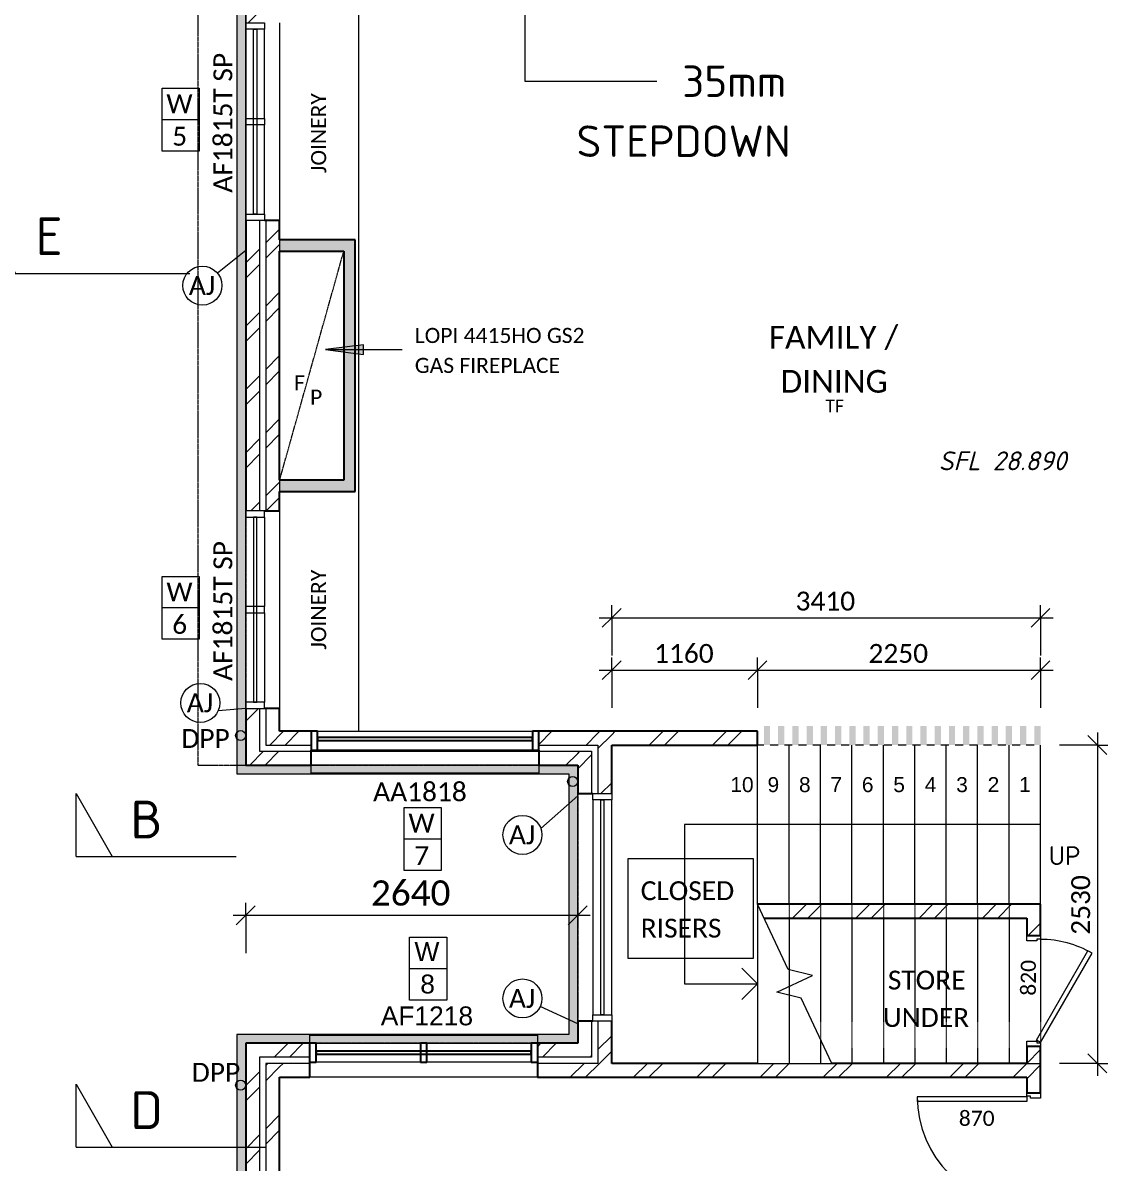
# Model space of a CAD drawing. Header units: millimetres. Extents: x 21880 to 46126, y 2095 to 35083.
# Drawn here: x 26203 to 34770, y 14786 to 23849 of the extents above; entities that cross this region are included whole.
import ezdxf

# ---------------------------------------------------------------- set-up
doc = ezdxf.new("R2010")
doc.units = ezdxf.units.MM
doc.linetypes.add('Dash 2_5mm', pattern=[5, 2.5, -2.5])
doc.linetypes.add('Overhead', pattern=[3.96875, 2.38125, -1.5875])
for name, color, linetype, lineweight in [('A-ANNO-DIMS', 211, 'Continuous', 9), ('A-ANNO-DIMS-100', 211, 'Continuous', 9), ('A-ANNO-IDEN', 131, 'Continuous', 9), ('A-AREA-IDEN', 2, 'Continuous', 9), ('A-DETL', 90, 'Continuous', 9), ('A-DETL-GENF', 92, 'Continuous', 9), ('A-DETL-THIN', 151, 'Continuous', 9), ('A-DOOR', 31, 'Continuous', 9), ('A-DOOR-FRAM', 31, 'Continuous', 18), ('A-DOOR-IDEN', 31, 'Continuous', 9), ('A-DOOR-OPNG', 31, 'Continuous', 9), ('A-FLOR', 192, 'Continuous', 9), ('A-GENM', 13, 'Continuous', 9), ('A-GLAZ', 151, 'Continuous', 9), ('A-GLAZ-IDEN', 152, 'Continuous', 9), ('A-SIGN', 13, 'Continuous', 9), ('A-WALL', 113, 'Continuous', 9), ('A-WALL-PATT', 111, 'Continuous', 25), ('G-ANNO-DIMS', 111, 'Continuous', 9), ('G-ANNO-SYMB', 111, 'Continuous', 9), ('G-ANNO-TEXT', 231, 'Continuous', 9), ('I-WALL', 2, 'Continuous', 9), ('S-STRS', 31, 'Continuous', 9), ('S-STRS-ANNO', 31, 'Continuous', 9), ('S-STRS-IDEN', 31, 'Continuous', 9), ('S-STRS-MBND', 31, 'Overhead', 9)]:
    doc.layers.add(name, color=color, linetype=linetype, lineweight=lineweight)
doc.styles.add('Arial', font='arial.ttf', dxfattribs={"height": 119.0625})
doc.styles.add('Arial_1', font='arial.ttf', dxfattribs={"height": 150})
doc.styles.add('Calibri Light', font='calibril.ttf', dxfattribs={"height": 100})
doc.styles.add('Calibri_1', font='calibri.ttf', dxfattribs={"height": 150})
doc.styles.add('Calibri_2', font='calibri.ttf', dxfattribs={"height": 120})
doc.styles.add('Calibri_3', font='calibri.ttf', dxfattribs={"height": 180})
doc.styles.add('Calibri_5', font='calibri.ttf', dxfattribs={"height": 200})
doc.styles.add('ISOCPEUR', font='ISOCPEUR.ttf', dxfattribs={"height": 150})
doc.styles.add('ISOCPEUR_1', font='ISOCPEUR.ttf', dxfattribs={"height": 300})
doc.styles.add('ISOCPEUR_3', font='ISOCPEUR.ttf', dxfattribs={"height": 250})
doc.styles.add('ISOCPEUR_I', font='', dxfattribs={"height": 150})
doc.styles.get('ISOCPEUR_I').set_extended_font_data('ISOCPEUR', italic=True)
doc.dimstyles.new('1_5mm_Calibri_PINK', dxfattribs={"dimscale": 304.8, "dimtxt": 176.602264, "dimasz": 0.492126, "dimexe": 0.328084, "dimexo": 0.0625, "dimgap": 0, "dimtad": 1, "dimdec": 0, "dimzin": 0, "dimdsep": 46, "dimtxsty": 'Calibri_1', "dimblk1": 'OBLIQUE', "dimblk2": 'OBLIQUE', "dimsah": 1, "dimcen": 0.09, "dimdle": 0.328084, "dimazin": 0, "dimtfac": 1, "dimtdec": 4, "dimtix": 1, "dimtmove": 0, "dimatfit": 3, "dimfxl": 0.984252, "dimfxlon": 1, "dimtvp": 1, "dimtolj": 1, "dimtzin": 0, "dimarcsym": 2})
doc.dimstyles.new('2_0mm_Calibrii', dxfattribs={"dimscale": 304.8, "dimtxt": 235.469685, "dimasz": 0.492126, "dimexe": 0.328084, "dimexo": 0.0625, "dimgap": 0, "dimtad": 1, "dimdec": 0, "dimzin": 0, "dimdsep": 46, "dimtxsty": 'Calibri_5', "dimblk1": 'OBLIQUE', "dimblk2": 'OBLIQUE', "dimsah": 1, "dimcen": 0.09, "dimdle": 0.328084, "dimazin": 0, "dimtfac": 1, "dimtdec": 4, "dimtix": 1, "dimtmove": 0, "dimatfit": 3, "dimfxl": 0.984252, "dimfxlon": 1, "dimtvp": 1, "dimtolj": 1, "dimtzin": 0, "dimarcsym": 2})
pattern_1 = [(45, (0, 0), (-251.4472, 251.4472), []), (45, (0, 381), (-251.4472, 251.4472), [])]

# ---------------------------------------------------------------- blocks, each defined once
blk = doc.blocks.new('Single - Timber Frame  - 820x2400-1926250-1_ LOWER GROUND FLOOR')
at = {"layer": 'A-DOOR'}
for p, q in [((-300.1, 465), (-319.1, 432.1)), ((410, 55), (-300.1, 465)), ((391, 22.1), (-319.1, 432.1)), ((410, 55), (391, 22.1))]:
    blk.add_line(p, q, dxfattribs=at)
at = {"layer": 'A-DOOR-FRAM'}
for p, q in [((-440, 55), (-413, 55)), ((-413, 55), (-413, 25)), ((-413, 25), (-398, 25)), ((-398, 25), (-398, -55)), ((398, 25), (413, 25)), ((398, -55), (398, 25)), ((413, 55), (440, 55)), ((413, 25), (413, 55)), ((-398, -55), (-440, -55)), ((440, -55), (398, -55))]:
    blk.add_line(p, q, dxfattribs=at)
at = {"layer": 'A-DOOR-OPNG'}
blk.add_arc((410, 55), 820, 150, 180, dxfattribs=at)
blk = doc.blocks.new('Single - Timber Frame  - 870x2400-2599487-1_ LOWER GROUND FLOOR')
at = {"layer": 'A-DOOR'}
for p, q in [((435, 925), (397, 925)), ((397, 55), (397, 925)), ((435, 55), (435, 925)), ((435, 55), (397, 55))]:
    blk.add_line(p, q, dxfattribs=at)
at = {"layer": 'A-DOOR-FRAM'}
for p, q in [((-465, 55), (-438, 55)), ((-438, 55), (-438, 25)), ((-438, 25), (-423, 25)), ((-423, 25), (-423, -55)), ((423, 25), (438, 25)), ((423, -55), (423, 25)), ((438, 55), (465, 55)), ((438, 25), (438, 55)), ((-423, -55), (-465, -55)), ((465, -55), (423, -55))]:
    blk.add_line(p, q, dxfattribs=at)
at = {"layer": 'A-DOOR-OPNG'}
blk.add_arc((435, 55), 870, 90, 180, dxfattribs=at)
blk = doc.blocks.new('F_AA 0606 - 1509_1 PANEL_ - F3018-2099795-1_ LOWER GROUND FLOOR')
at = {"layer": 'A-GLAZ', "lineweight": 18}
for p, q in [((-905, 135), (-855, 135)), ((-905, -15), (-905, 135)), ((-855, 135), (-855, -15)), ((855, 135), (905, 135)), ((855, -15), (855, 135)), ((905, 135), (905, -15)), ((-855, 72.5), (855, 72.5)), ((-855, 47.5), (-855, 72.5)), ((855, 47.5), (-855, 47.5)), ((855, 72.5), (855, 47.5)), ((-855, -15), (-905, -15)), ((905, -15), (855, -15))]:
    blk.add_line(p, q, dxfattribs=at)
at = {"layer": 'A-GLAZ'}
for p, q in [((855, 135), (-855, 135)), ((-855, -15), (855, -15))]:
    blk.add_line(p, q, dxfattribs=at)
blk = doc.blocks.new('slim awning centre transom - AA1818-2343414-1_ LOWER GROUND FLOOR')
at = {"layer": 'A-GLAZ', "lineweight": 25}
for p, q in [((-855, 15), (-905, 15)), ((-905, 15), (-905, -135)), ((-855, -135), (-855, 15)), ((905, 15), (855, 15)), ((855, 15), (855, -135)), ((905, -135), (905, 15)), ((855, -60), (-855, -60)), ((-855, -60), (-855, -85)), ((-855, -85), (855, -85)), ((855, -85), (855, -60)), ((-905, -135), (-855, -135)), ((855, -135), (905, -135))]:
    blk.add_line(p, q, dxfattribs=at)
at = {"layer": 'A-GLAZ'}
for p, q in [((-855, 15), (855, 15)), ((855, -135), (-855, -135))]:
    blk.add_line(p, q, dxfattribs=at)
blk = doc.blocks.new('Wall_Sloped_Sill - Wall_Sloped_Sill-1979025-1_ LOWER GROUND FLOOR')
at = {"layer": 'A-GENM'}
for p, q in [((-905, 135), (-905, 197.9)), ((-905, 197.9), (905, 197.9)), ((905, 197.9), (905, 135)), ((905, 25), (-905, 25))]:
    blk.add_line(p, q, dxfattribs=at)
blk = doc.blocks.new('2 panel 1 mullion - AF1218-2343563-1_ LOWER GROUND FLOOR')
at = {"layer": 'A-GLAZ', "lineweight": 25}
for p, q in [((-855, 15), (-905, 15)), ((-855, -135), (-855, 15)), ((25, 15), (-25, 15)), ((-25, 15), (-25, -135)), ((25, -135), (25, 15)), ((905, 15), (855, 15)), ((855, 15), (855, -135)), ((855, -47.5), (-855, -47.5)), ((-855, -47.5), (-855, -72.5)), ((-855, -72.5), (855, -72.5)), ((855, -72.5), (855, -47.5)), ((-905, -135), (-855, -135)), ((-25, -135), (25, -135)), ((855, -135), (905, -135))]:
    blk.add_line(p, q, dxfattribs=at)
at = {"layer": 'A-GLAZ'}
for p, q in [((-855, 15), (-25, 15)), ((25, 15), (855, 15)), ((-25, -135), (-855, -135)), ((855, -135), (25, -135))]:
    blk.add_line(p, q, dxfattribs=at)
blk = doc.blocks.new('Wall_Sloped_Sill - Wall_Sloped_Sill-V2-1_ LOWER GROUND FLOOR')
at = {"layer": 'A-GENM'}
for p, q in [((-905, 135), (-905, 197.9)), ((-905, 197.9), (905, 197.9)), ((905, 197.9), (905, 135))]:
    blk.add_line(p, q, dxfattribs=at)
blk = doc.blocks.new('Custom - Equal Panel T _ M_4 PANEL VERTICAL_ - AF1815T SP-2446615-1_ LOWER GROUND FLOOR')
at = {"layer": 'A-GLAZ', "lineweight": 18}
for p, q in [((-735, 15), (-785, 15)), ((-785, 15), (-785, -135)), ((-735, -135), (-735, 15)), ((25, 15), (-25, 15)), ((-25, 15), (-25, -135)), ((25, -135), (25, 15)), ((785, 15), (735, 15)), ((735, 15), (735, -135)), ((785, -135), (785, 15)), ((735, -47.5), (-735, -47.5)), ((-735, -47.5), (-735, -72.5)), ((-735, -72.5), (735, -72.5)), ((735, -72.5), (735, -47.5)), ((-785, -135), (-735, -135)), ((-25, -135), (25, -135)), ((735, -135), (785, -135))]:
    blk.add_line(p, q, dxfattribs=at)
at = {"layer": 'A-GLAZ'}
for p, q in [((-735, 15), (-25, 15)), ((25, 15), (735, 15)), ((-25, -135), (-735, -135)), ((735, -135), (25, -135))]:
    blk.add_line(p, q, dxfattribs=at)
blk = doc.blocks.new('Custom - Equal Panel T _ M_4 PANEL VERTICAL_ - AF1815T SP-2446777-1_ LOWER GROUND FLOOR')
at = {"layer": 'A-GLAZ', "lineweight": 18}
for p, q in [((-785, 135), (-735, 135)), ((-785, -15), (-785, 135)), ((-735, 135), (-735, -15)), ((-25, 135), (25, 135)), ((-25, -15), (-25, 135)), ((25, 135), (25, -15)), ((735, 135), (785, 135)), ((735, -15), (735, 135)), ((785, 135), (785, -15)), ((-735, 72.5), (735, 72.5)), ((-735, 47.5), (-735, 72.5)), ((735, 47.5), (-735, 47.5)), ((735, 72.5), (735, 47.5)), ((-735, -15), (-785, -15)), ((25, -15), (-25, -15)), ((785, -15), (735, -15))]:
    blk.add_line(p, q, dxfattribs=at)
at = {"layer": 'A-GLAZ'}
for p, q in [((-25, 135), (-735, 135)), ((735, 135), (25, 135)), ((-735, -15), (-25, -15)), ((25, -15), (735, -15))]:
    blk.add_line(p, q, dxfattribs=at)
blk = doc.blocks.new('Downpipe - RH DP-2028410-1_ LOWER GROUND FLOOR')
at = {"layer": 'A-SIGN'}
blk.add_circle((0, 40), 40, dxfattribs=at)
blk = doc.blocks.new('Downpipe - 450 Eave-1907276-1_ LOWER GROUND FLOOR')
at = {"layer": 'A-SIGN'}
blk.add_circle((0, 40), 40, dxfattribs=at)
blk = doc.blocks.new('Downpipe - 450 Eave-1976745-1_ LOWER GROUND FLOOR')
at = {"layer": 'A-SIGN'}
blk.add_circle((0, 40), 40, dxfattribs=at)
blk = doc.blocks.new('Window Tag_CB bottom _BRICK_ - Window Tag_CB bottom _BRICK_-2134190-1_ LOWER GROUND FLOOR')
at = {"layer": 'A-GLAZ-IDEN'}
for p, q in [((-1.371, 2.651), (1.576, 2.651)), ((-1.371, -2.349), (-1.371, 2.651)), ((1.576, 2.651), (1.576, -2.349)), ((1.576, 0.151), (-1.371, 0.151)), ((1.576, -2.349), (-1.371, -2.349))]:
    blk.add_line(p, q, dxfattribs=at)
blk = doc.blocks.new('Window Tag_ top_BRICK_ - Window Tag_ top_BRICK_-2133912-1_ LOWER GROUND FLOOR')
at = {"layer": 'A-GLAZ-IDEN'}
for p, q in [((-1.371, 2.651), (1.576, 2.651)), ((-1.371, -2.349), (-1.371, 2.651)), ((1.576, 2.651), (1.576, -2.349)), ((1.576, 0.151), (-1.371, 0.151)), ((1.576, -2.349), (-1.371, -2.349))]:
    blk.add_line(p, q, dxfattribs=at)
blk = doc.blocks.new('Window Tag_CB left_BRICK_ - Window Tag_CB left 2-2134460-1_ LOWER GROUND FLOOR')
at = {"layer": 'A-GLAZ-IDEN'}
for p, q in [((-1.371, 2.651), (1.576, 2.651)), ((-1.371, -2.349), (-1.371, 2.651)), ((1.576, 2.651), (1.576, -2.349)), ((1.576, 0.151), (-1.371, 0.151)), ((1.576, -2.349), (-1.371, -2.349))]:
    blk.add_line(p, q, dxfattribs=at)
blk = doc.blocks.new('Section - Atria Section Head - Head-1417895-1_ LOWER GROUND FLOOR')
at = {"layer": 'G-ANNO-SYMB'}
for p, q in [((-12, 5), (-9.113, 0)), ((-12, 0), (-12, 5)), ((-12, 0), (0, 0))]:
    blk.add_line(p, q, dxfattribs=at)
blk = doc.blocks.new('DIMBLOCK40-1_ LOWER GROUND FLOOR')
at = {"layer": 'A-ANNO-DIMS-100'}
for p, q in [((30615.4, 16756.4), (30615.4, 17056.4)), ((27975.4, 16756.4), (27975.4, 16856.4)), ((27975.4, 16756.4), (28050.4, 16831.4)), ((30615.4, 16756.4), (30690.4, 16831.4)), ((27875.4, 16756.4), (30715.4, 16756.4)), ((27975.4, 16756.4), (27900.4, 16681.4)), ((27975.4, 16756.4), (27975.4, 16456.4)), ((30615.4, 16756.4), (30540.4, 16681.4)), ((30615.4, 16756.4), (30615.4, 16656.4))]:
    blk.add_line(p, q, dxfattribs=at)
at = {"layer": 'A-ANNO-DIMS-100', "color": 0, "insert": (28971.2, 17033.6), "char_height": 200, "width": 778.208, "attachment_point": 1, "line_spacing_factor": 1.158048, "style": 'Calibri_5'}
blk.add_mtext('2640', dxfattribs=at)
blk = doc.blocks.new('_Oblique')
at = {"color": 0, "linetype": 'ByBlock', "lineweight": -2}
blk.add_line((-0.5, -0.5), (0.5, 0.5), dxfattribs=at)
blk = doc.blocks.new('DIMBLOCK98-1_ LOWER GROUND FLOOR')
at = {"layer": 'A-ANNO-DIMS-100'}
for p, q in [((30885.4, 19120.6), (30885.4, 19220.6)), ((34295.4, 19120.6), (34295.4, 19220.6)), ((30885.4, 19120.6), (30960.4, 19195.6)), ((34295.4, 19120.6), (34370.4, 19195.6)), ((30785.4, 19120.6), (34395.4, 19120.6)), ((30885.4, 19120.6), (30810.4, 19045.6)), ((30885.4, 19120.6), (30885.4, 18820.6)), ((34295.4, 19120.6), (34220.4, 19045.6)), ((34295.4, 19120.6), (34295.4, 18820.6))]:
    blk.add_line(p, q, dxfattribs=at)
at = {"layer": 'A-ANNO-DIMS-100', "color": 0, "insert": (32347.3, 19328.5), "char_height": 150, "width": 583.656, "attachment_point": 1, "line_spacing_factor": 1.158048, "style": 'Calibri_1'}
blk.add_mtext('3410', dxfattribs=at)
blk = doc.blocks.new('DIMBLOCK99-1_ LOWER GROUND FLOOR')
at = {"layer": 'A-ANNO-DIMS-100'}
for p, q in [((34747.1, 18109.5), (34672.1, 18184.5)), ((34747.1, 18209.5), (34747.1, 15479.5)), ((34747.1, 18109.5), (34447.1, 18109.5)), ((34747.1, 18109.5), (34822.1, 18034.5)), ((34747.1, 18109.5), (34847.1, 18109.5)), ((34747.1, 15579.5), (34672.1, 15654.5)), ((34747.1, 15579.5), (34447.1, 15579.5)), ((34747.1, 15579.5), (34822.1, 15504.5)), ((34747.1, 15579.5), (34847.1, 15579.5))]:
    blk.add_line(p, q, dxfattribs=at)
at = {"layer": 'A-ANNO-DIMS-100', "color": 0, "insert": (34539.2, 16601.3), "char_height": 150, "width": 583.656, "attachment_point": 1, "rotation": 90, "line_spacing_factor": 1.158048, "style": 'Calibri_1'}
blk.add_mtext('2530', dxfattribs=at)
blk = doc.blocks.new('DIMBLOCK115-1_ LOWER GROUND FLOOR')
at = {"layer": 'A-ANNO-DIMS-100'}
for p, q in [((30885.4, 18704.6), (30885.4, 18804.6)), ((30885.4, 18704.6), (30960.4, 18779.6)), ((32045.4, 18704.6), (32045.4, 18804.6)), ((32045.4, 18704.6), (32120.4, 18779.6)), ((30785.4, 18704.6), (32045.4, 18704.6)), ((30885.4, 18704.6), (30810.4, 18629.6)), ((30885.4, 18704.6), (30885.4, 18404.6)), ((32045.4, 18704.6), (31970.4, 18629.6)), ((32045.4, 18704.6), (32045.4, 18404.6))]:
    blk.add_line(p, q, dxfattribs=at)
at = {"layer": 'A-ANNO-DIMS-100', "color": 0, "insert": (31222.3, 18912.5), "char_height": 150, "width": 583.656, "attachment_point": 1, "line_spacing_factor": 1.158048, "style": 'Calibri_1'}
blk.add_mtext('1160', dxfattribs=at)
blk = doc.blocks.new('DIMBLOCK116-1_ LOWER GROUND FLOOR')
at = {"layer": 'A-ANNO-DIMS-100'}
for p, q in [((32045.4, 18704.6), (32045.4, 18804.6)), ((32045.4, 18704.6), (32120.4, 18779.6)), ((34295.4, 18704.6), (34295.4, 18804.6)), ((34295.4, 18704.6), (34370.4, 18779.6)), ((32045.4, 18704.6), (31970.4, 18629.6)), ((32045.4, 18704.6), (34395.4, 18704.6)), ((32045.4, 18704.6), (32045.4, 18404.6)), ((34295.4, 18704.6), (34220.4, 18629.6)), ((34295.4, 18704.6), (34295.4, 18404.6))]:
    blk.add_line(p, q, dxfattribs=at)
at = {"layer": 'A-ANNO-DIMS-100', "color": 0, "insert": (32927.3, 18912.5), "char_height": 150, "width": 583.656, "attachment_point": 1, "line_spacing_factor": 1.158048, "style": 'Calibri_1'}
blk.add_mtext('2250', dxfattribs=at)

msp = doc.modelspace()

# ---------------------------------------------------------------- hatches: boundary and pattern name
at = {"layer": 'A-DETL-GENF'}
for color, points in [(31, [(27975.4, 10479.5), (27975.4, 15739.5), (30615.4, 15739.5), (30615.4, 17949.5), (27975.4, 17949.5), (27975.4, 28299.5), (27905.4, 28299.5), (27905.4, 17879.5), (30545.4, 17879.5), (30545.4, 15809.5), (27905.4, 15809.5), (27905.4, 10479.5)]), (7, [(32095.4, 18259.5), (32095.4, 18109.5), (32145.4, 18109.5), (32145.4, 18259.5)]), (7, [(32208.6, 18259.5), (32208.6, 18109.5), (32258.6, 18109.5), (32258.6, 18259.5)]), (7, [(32321.8, 18259.5), (32321.8, 18109.5), (32371.8, 18109.5), (32371.8, 18259.5)]), (7, [(32434.9, 18259.5), (32434.9, 18109.5), (32484.9, 18109.5), (32484.9, 18259.5)]), (7, [(32598.1, 18109.5), (32598.1, 18259.5), (32548.1, 18259.5), (32548.1, 18109.5), (32567, 18109.5)]), (7, [(32661.2, 18259.5), (32661.2, 18109.5), (32711.2, 18109.5), (32711.2, 18259.5)]), (7, [(32774.4, 18259.5), (32774.4, 18109.5), (32824.4, 18109.5), (32824.4, 18259.5)]), (7, [(32887.6, 18259.5), (32887.6, 18109.5), (32937.6, 18109.5), (32937.6, 18259.5)]), (7, [(33000.7, 18259.5), (33000.7, 18109.5), (33050.7, 18109.5), (33050.7, 18259.5)]), (7, [(33113.9, 18259.5), (33113.9, 18109.5), (33163.9, 18109.5), (33163.9, 18259.5)]), (7, [(33227, 18259.5), (33227, 18109.5), (33277, 18109.5), (33277, 18259.5)]), (7, [(33340.2, 18259.5), (33340.2, 18109.5), (33390.2, 18109.5), (33390.2, 18259.5)]), (7, [(33453.3, 18259.5), (33453.3, 18109.5), (33503.3, 18109.5), (33503.3, 18259.5)]), (7, [(33566.5, 18259.5), (33566.5, 18109.5), (33616.5, 18109.5), (33616.5, 18259.5)]), (7, [(33679.7, 18259.5), (33679.7, 18109.5), (33729.7, 18109.5), (33729.7, 18259.5)]), (7, [(33792.8, 18259.5), (33792.8, 18109.5), (33842.8, 18109.5), (33842.8, 18259.5)]), (7, [(33906, 18259.5), (33906, 18109.5), (33956, 18109.5), (33956, 18259.5)]), (7, [(34019.1, 18259.5), (34019.1, 18109.5), (34069.1, 18109.5), (34069.1, 18259.5)]), (7, [(34132.3, 18259.5), (34132.3, 18109.5), (34182.3, 18109.5), (34182.3, 18259.5)]), (7, [(34245.4, 18259.5), (34245.4, 18109.5), (34295.4, 18109.5), (34295.4, 18259.5)])]:
    msp.add_hatch(color=color, dxfattribs=at).paths.add_polyline_path(points)
at = {"layer": 'A-WALL-PATT', "lineweight": 9}
h = msp.add_hatch(dxfattribs=at)
h.set_pattern_fill('FP_1', color=256, style=0, pattern_type=2)
h.set_pattern_definition(pattern_1)
h.paths.add_polyline_path([(28004.7, 18059.5), (28085.4, 18059.5), (28085.4, 18399.5), (27975.4, 18399.5), (27975.4, 18059.5)])
h.paths.add_polyline_path([(27975.4, 19969.5), (28085.4, 19969.5), (28085.4, 22279.5), (27975.4, 22279.5)])
h.paths.add_polyline_path([(28085.4, 23849.5), (28085.4, 24189.5), (27975.4, 24189.5), (27975.4, 23849.5), (28004.7, 23849.5)])
h = msp.add_hatch(dxfattribs=at)
h.set_pattern_fill('FP_1', color=256, style=0, pattern_type=2)
h.set_pattern_definition(pattern_1)
h.paths.add_polyline_path([(28245.4, 18219.5), (28245.4, 18399.5), (28135.4, 18399.5), (28135.4, 18219.5)])
h.paths.add_polyline_path([(28135.4, 19969.5), (28245.4, 19969.5), (28245.4, 22279.5), (28135.4, 22279.5), (28135.4, 20311.8)])
h.paths.add_polyline_path([(28135.4, 23849.5), (28245.4, 23849.5), (28245.4, 24029.5), (28135.4, 24029.5)])
for points in [[(28755.4, 22034.5), (28755.4, 22124.5), (28245.4, 22124.5), (28245.4, 22034.5)], [(28845.4, 20124.5), (28845.4, 22124.5), (28755.4, 22124.5), (28755.4, 20124.5)], [(28755.4, 20124.5), (28755.4, 20214.5), (28245.4, 20214.5), (28245.4, 20124.5)]]:
    msp.add_hatch(color=256, dxfattribs=at).paths.add_polyline_path(points)
h = msp.add_hatch(dxfattribs=at)
h.set_pattern_fill('FP_1', color=256, style=0, pattern_type=2)
h.set_pattern_definition(pattern_1)
h.paths.add_polyline_path([(28495.4, 18109.5), (28495.4, 18219.5), (28135.4, 18219.5), (28135.4, 18109.5)])
h.paths.add_polyline_path([(30775.4, 18109.5), (30775.4, 18219.5), (30305.4, 18219.5), (30305.4, 18109.5), (30725.4, 18109.5)])
h = msp.add_hatch(dxfattribs=at)
h.set_pattern_fill('FP_1', color=256, style=0, pattern_type=2)
h.set_pattern_definition(pattern_1)
h.paths.add_polyline_path([(30775.4, 15579.5), (30885.4, 15579.5), (30885.4, 15914.5), (30775.4, 15914.5), (30775.4, 15629.5)])
h.paths.add_polyline_path([(30775.4, 17724.5), (30885.4, 17724.5), (30885.4, 18219.5), (30775.4, 18219.5), (30775.4, 18109.5)])
h = msp.add_hatch(dxfattribs=at)
h.set_pattern_fill('FP_1', color=256, style=0, pattern_type=2)
h.set_pattern_definition(pattern_1)
h.paths.add_polyline_path([(30885.4, 18109.5), (32045.4, 18109.5), (32045.4, 18219.5), (30885.4, 18219.5)])
h = msp.add_hatch(dxfattribs=at)
h.set_pattern_fill('FP_1', color=256, style=0, pattern_type=2)
h.set_pattern_definition(pattern_1)
h.paths.add_polyline_path([(30615.4, 17949.5), (30615.4, 18059.5), (30305.4, 18059.5), (30305.4, 17949.5)])
h.paths.add_polyline_path([(28004.7, 17949.5), (28495.4, 17949.5), (28495.4, 18059.5), (27975.4, 18059.5), (27975.4, 17949.5)])
h = msp.add_hatch(dxfattribs=at)
h.set_pattern_fill('FP_1', color=256, style=0, pattern_type=2)
h.set_pattern_definition(pattern_1)
h.paths.add_polyline_path([(30615.4, 15739.5), (30725.4, 15739.5), (30725.4, 15914.5), (30615.4, 15914.5)])
h.paths.add_polyline_path([(30615.4, 17724.5), (30725.4, 17724.5), (30725.4, 18059.5), (30615.4, 18059.5), (30615.4, 17949.5)])
h = msp.add_hatch(dxfattribs=at)
h.set_pattern_fill('FP_1', color=256, style=0, pattern_type=2)
h.set_pattern_definition(pattern_1)
h.paths.add_polyline_path([(34087.8, 16734.5), (34185.4, 16734.5), (34185.4, 16844.5), (32045.4, 16844.5), (32096.7, 16734.5), (32567, 16734.5)])
h = msp.add_hatch(dxfattribs=at)
h.set_pattern_fill('FP_1', color=256, style=0, pattern_type=2)
h.set_pattern_definition(pattern_1)
h.paths.add_polyline_path([(34295.4, 9859.5), (34295.4, 10454.4), (34185.4, 10454.4), (34185.4, 9859.5)])
h.paths.add_polyline_path([(34185.4, 11384.4), (34295.4, 11384.4), (34295.4, 14414.5), (34185.4, 14414.5), (34185.4, 11509.4)])
h.paths.add_polyline_path([(34185.4, 15344.5), (34295.4, 15344.5), (34295.4, 15714.5), (34185.4, 15714.5), (34185.4, 15469.5)])
h.paths.add_polyline_path([(34295.4, 16594.5), (34295.4, 16844.5), (34185.4, 16844.5), (34185.4, 16594.5)])
h = msp.add_hatch(dxfattribs=at)
h.set_pattern_fill('FP_1', color=256, style=0, pattern_type=2)
h.set_pattern_definition(pattern_1)
h.paths.add_polyline_path([(28085.4, 9589.5), (28085.4, 15739.5), (27975.4, 15739.5), (27975.4, 9589.5), (28004.7, 9589.5)])
h = msp.add_hatch(dxfattribs=at)
h.set_pattern_fill('FP_1', color=256, style=0, pattern_type=2)
h.set_pattern_definition(pattern_1)
h.paths.add_polyline_path([(28085.4, 15629.5), (28485.4, 15629.5), (28485.4, 15739.5), (28085.4, 15739.5)])
h.paths.add_polyline_path([(30725.4, 15629.5), (30725.4, 15739.5), (30295.4, 15739.5), (30295.4, 15629.5)])
h = msp.add_hatch(dxfattribs=at)
h.set_pattern_fill('FP_1', color=256, style=0, pattern_type=2)
h.set_pattern_definition(pattern_1)
h.paths.add_polyline_path([(28135.4, 9749.5), (28245.4, 9749.5), (28245.4, 15579.5), (28135.4, 15579.5), (28135.4, 9823.6)])
h = msp.add_hatch(dxfattribs=at)
h.set_pattern_fill('FP_1', color=256, style=0, pattern_type=2)
h.set_pattern_definition(pattern_1)
h.paths.add_polyline_path([(30295.4, 15469.5), (30885.4, 15469.5), (30885.4, 15579.5), (30295.4, 15579.5)])
h.paths.add_polyline_path([(28245.4, 15469.5), (28485.4, 15469.5), (28485.4, 15579.5), (28245.4, 15579.5)])
h = msp.add_hatch(dxfattribs=at)
h.set_pattern_fill('FP_1', color=256, style=0, pattern_type=2)
h.set_pattern_definition(pattern_1)
h.paths.add_polyline_path([(34185.4, 15469.5), (34185.4, 15579.5), (30885.4, 15579.5), (30885.4, 15469.5), (34087.8, 15469.5)])
at = {"layer": 'G-ANNO-TEXT'}
msp.add_hatch(color=7, dxfattribs=at).paths.add_polyline_path([(28611.3, 21251.8), (28911.3, 21212.3), (28911.3, 21291.3)])

# ---------------------------------------------------------------- linework, layer by layer
at = {"layer": 'A-DETL', "linetype": 'Dash 2_5mm'}
for p, q in [((27595.4, 28699.5), (27595.4, 17949.5)), ((27975.4, 25299.5), (27975.4, 17949.5)), ((28245.4, 20214.5), (28755.4, 22034.5)), ((27595.4, 17949.5), (27975.4, 17949.5)), ((28045.6, 17949.5), (30615.4, 17949.5)), ((30615.4, 17949.5), (30615.4, 15739.5)), ((27975.4, 15739.5), (27975.4, 7279.5)), ((30615.4, 15739.5), (27975.4, 15739.5))]:
    msp.add_line(p, q, dxfattribs=at)
at = {"layer": 'A-DETL'}
for p, q in [((27975.4, 22039.5), (27751.8, 21858.5)), ((27975.4, 18399.5), (27755.9, 18380.3)), ((30615.4, 17704.5), (30322.4, 17446.4)), ((30615.4, 15894.5), (30316.8, 16030.9))]:
    msp.add_line(p, q, dxfattribs=at)
for centre in [(27631.3, 21761.1), (27614.8, 18444.2), (30176.2, 17395.1), (30176.2, 16095.1)]:
    msp.add_circle(centre, 155, dxfattribs=at)
at = {"layer": 'A-DETL-THIN'}
for p, q in [((27905.4, 28299.5), (27905.4, 17879.5)), ((27975.4, 17949.5), (27975.4, 28299.5)), ((29370.4, 18069.5), (28545.4, 18069.5)), ((30255.4, 18069.5), (29430.4, 18069.5)), ((30615.4, 17949.5), (27975.4, 17949.5)), ((30615.4, 15739.5), (30615.4, 17949.5)), ((27905.4, 17879.5), (30545.4, 17879.5)), ((30545.4, 17879.5), (30545.4, 15809.5)), ((30545.4, 15809.5), (27905.4, 15809.5)), ((27905.4, 15809.5), (27905.4, 10479.5)), ((27975.4, 10479.5), (27975.4, 15739.5)), ((27975.4, 15739.5), (30615.4, 15739.5))]:
    msp.add_line(p, q, dxfattribs=at)
at = {"layer": 'A-FLOR'}
msp.add_line((28875.4, 18219.5), (28875.4, 24029.5), dxfattribs=at)
at = {"layer": 'A-WALL'}
for p, q in [((28245.4, 23849.5), (28245.4, 22279.5)), ((28085.4, 22279.5), (28085.4, 19969.5)), ((28135.4, 22279.5), (28135.4, 19969.5)), ((28245.4, 22124.5), (28245.4, 22034.5)), ((28245.4, 20214.5), (28245.4, 20124.5)), ((28245.4, 19969.5), (28245.4, 18399.5)), ((28085.4, 18399.5), (28085.4, 18059.5)), ((28135.4, 18399.5), (28135.4, 18109.5)), ((28085.4, 18059.5), (28495.4, 18059.5)), ((28135.4, 18109.5), (28495.4, 18109.5)), ((28495.4, 18059.5), (30305.4, 18059.5)), ((30305.4, 18109.5), (30775.4, 18109.5)), ((30305.4, 18059.5), (30725.4, 18059.5)), ((30725.4, 18059.5), (30725.4, 17724.5)), ((30775.4, 18109.5), (30775.4, 17724.5)), ((30615.4, 15914.5), (30615.4, 17724.5)), ((30725.4, 15914.5), (30725.4, 15629.5)), ((30775.4, 15914.5), (30775.4, 15579.5)), ((28085.4, 15629.5), (28085.4, 9699.5)), ((28485.4, 15629.5), (28085.4, 15629.5)), ((30725.4, 15629.5), (30295.4, 15629.5)), ((28135.4, 15579.5), (28135.4, 9749.5)), ((28485.4, 15579.5), (28135.4, 15579.5)), ((30775.4, 15579.5), (30295.4, 15579.5)), ((30295.4, 15469.5), (28485.4, 15469.5))]:
    msp.add_line(p, q, dxfattribs=at)
at = {"layer": 'A-WALL', "lineweight": 25}
for p, q in [((27975.4, 22279.5), (27975.4, 19969.5)), ((28245.4, 22279.5), (28125.4, 22279.5)), ((28245.4, 22124.5), (28245.4, 22279.5)), ((28245.4, 20214.5), (28245.4, 22034.5)), ((28245.4, 19969.5), (28245.4, 20124.5)), ((28125.4, 19969.5), (28245.4, 19969.5)), ((27975.4, 18399.5), (27975.4, 17949.5)), ((28245.4, 18399.5), (28125.4, 18399.5)), ((28245.4, 18219.5), (28245.4, 18399.5)), ((28495.4, 18219.5), (28245.4, 18219.5)), ((32045.4, 18219.5), (30305.4, 18219.5)), ((32045.4, 18109.5), (32045.4, 18219.5)), ((28495.4, 17949.5), (28495.4, 18069.5)), ((30305.4, 18069.5), (30305.4, 17949.5)), ((30885.4, 17724.5), (30885.4, 18109.5)), ((30885.4, 18109.5), (32045.4, 18109.5)), ((27975.4, 17949.5), (28495.4, 17949.5)), ((30305.4, 17949.5), (30615.4, 17949.5)), ((30615.4, 17949.5), (30615.4, 17724.5)), ((30615.4, 17724.5), (30735.4, 17724.5)), ((34295.4, 16844.5), (32045.4, 16844.5)), ((34295.4, 16594.5), (34295.4, 16844.5)), ((32096.7, 16734.5), (34185.4, 16734.5)), ((34185.4, 16734.5), (34185.4, 16594.5)), ((34185.4, 16594.5), (34295.4, 16594.5)), ((30735.4, 15914.5), (30615.4, 15914.5)), ((30615.4, 15914.5), (30615.4, 15739.5)), ((30885.4, 15579.5), (30885.4, 15914.5)), ((27975.4, 15739.5), (27975.4, 13900.2)), ((28485.4, 15739.5), (27975.4, 15739.5)), ((28485.4, 15469.5), (28485.4, 15739.5)), ((30615.4, 15739.5), (30295.4, 15739.5)), ((30295.4, 15739.5), (30295.4, 15469.5)), ((34295.4, 15714.5), (34185.4, 15714.5)), ((34185.4, 15714.5), (34185.4, 15579.5)), ((34295.4, 15344.5), (34295.4, 15714.5)), ((32045.4, 15579.5), (30885.4, 15579.5)), ((34185.4, 15579.5), (32635.3, 15579.5)), ((28245.4, 11619.4), (28245.4, 15469.5)), ((28245.4, 15469.5), (28485.4, 15469.5)), ((30295.4, 15469.5), (34185.4, 15469.5)), ((34185.4, 15469.5), (34185.4, 15344.5)), ((34185.4, 15344.5), (34295.4, 15344.5))]:
    msp.add_line(p, q, dxfattribs=at)
at = {"layer": 'G-ANNO-SYMB'}
for p, q in [((27055.5, 21858.3), (27532.5, 21858.3)), ((27826.4, 17223.4), (27900, 17223.4)), ((27826.4, 14913.6), (28134, 14913.6))]:
    msp.add_line(p, q, dxfattribs=at)
at = {"layer": 'G-ANNO-TEXT', "color": 7}
for p, q in [((30194, 24108.4), (30194, 23384.9)), ((30194, 23384.9), (31245.7, 23384.9)), ((28911.3, 21291.3), (28611.3, 21251.8)), ((28611.3, 21251.8), (28911.3, 21212.3)), ((28611.3, 21251.8), (29220.2, 21251.8)), ((28911.3, 21212.3), (28911.3, 21291.3))]:
    msp.add_line(p, q, dxfattribs=at)
at = {"layer": 'G-ANNO-TEXT', "color": 7, "flags": 128}
msp.add_lwpolyline([(31016.4, 17208), (32010.4, 17208), (32010.4, 16412), (31016.4, 16412)], close=True, dxfattribs=at)
at = {"layer": 'I-WALL', "lineweight": 25}
for p, q in [((28845.4, 22124.5), (28245.4, 22124.5)), ((28845.4, 20124.5), (28845.4, 22124.5)), ((28245.4, 22034.5), (28755.4, 22034.5)), ((28755.4, 22034.5), (28755.4, 20214.5)), ((28755.4, 20214.5), (28245.4, 20214.5)), ((28245.4, 20124.5), (28845.4, 20124.5))]:
    msp.add_line(p, q, dxfattribs=at)
at = {"layer": 'S-STRS'}
for p, q in [((32045.4, 16844.5), (32045.4, 18109.5)), ((32095.4, 18109.5), (32045.4, 18109.5)), ((32208.6, 18109.5), (32145.4, 18109.5)), ((32295.4, 18109.5), (32258.6, 18109.5)), ((32321.8, 18109.5), (32295.4, 18109.5)), ((32295.4, 16844.5), (32295.4, 18109.5)), ((32434.9, 18109.5), (32371.8, 18109.5)), ((32545.4, 18109.5), (32484.9, 18109.5)), ((32548.1, 18109.5), (32545.4, 18109.5)), ((32545.4, 16844.5), (32545.4, 18109.5)), ((32661.2, 18109.5), (32598.1, 18109.5)), ((32774.4, 18109.5), (32711.2, 18109.5)), ((32795.4, 16844.5), (32795.4, 18109.5)), ((32887.6, 18109.5), (32824.4, 18109.5)), ((33000.7, 18109.5), (32937.6, 18109.5)), ((33045.4, 16844.5), (33045.4, 18109.5)), ((33113.9, 18109.5), (33050.7, 18109.5)), ((33227, 18109.5), (33163.9, 18109.5)), ((33295.4, 18109.5), (33277, 18109.5)), ((33340.2, 18109.5), (33295.4, 18109.5)), ((33295.4, 16844.5), (33295.4, 18109.5)), ((33453.3, 18109.5), (33390.2, 18109.5)), ((33545.4, 18109.5), (33503.3, 18109.5)), ((33566.5, 18109.5), (33545.4, 18109.5)), ((33545.4, 16844.5), (33545.4, 18109.5)), ((33679.7, 18109.5), (33616.5, 18109.5)), ((33792.8, 18109.5), (33729.7, 18109.5)), ((33795.4, 16844.5), (33795.4, 18109.5)), ((33906, 18109.5), (33842.8, 18109.5)), ((34019.1, 18109.5), (33956, 18109.5)), ((34045.4, 16844.5), (34045.4, 18109.5)), ((34132.3, 18109.5), (34069.1, 18109.5)), ((34245.4, 18109.5), (34182.3, 18109.5)), ((34295.4, 16844.5), (34295.4, 18109.5)), ((32045.4, 16844.5), (32045.4, 15579.5)), ((32295.4, 16323.3), (32295.4, 16191)), ((32295.4, 16122.4), (32295.4, 15579.5)), ((32545.4, 15772.2), (32545.4, 15579.5)), ((32045.4, 15579.5), (32295.4, 15579.5)), ((32295.4, 15579.5), (32545.4, 15579.5)), ((32545.4, 15579.5), (32635.3, 15579.5))]:
    msp.add_line(p, q, dxfattribs=at)
at = {"layer": 'S-STRS', "linetype": 'Overhead'}
for p, q in [((32045.4, 16844.5), (32045.4, 18109.5)), ((32295.4, 16844.5), (32295.4, 18109.5)), ((32545.4, 16844.5), (32545.4, 18109.5)), ((32795.4, 16844.5), (32795.4, 18109.5)), ((33045.4, 16844.5), (33045.4, 18109.5)), ((33295.4, 16844.5), (33295.4, 18109.5)), ((33545.4, 16844.5), (33545.4, 18109.5)), ((33795.4, 16844.5), (33795.4, 18109.5)), ((34045.4, 16844.5), (34045.4, 18109.5)), ((34295.4, 16844.5), (34295.4, 18109.5)), ((32045.4, 16844.5), (32045.4, 15579.5)), ((32295.4, 16323.3), (32295.4, 16191)), ((32295.4, 16122.4), (32295.4, 15579.5)), ((32545.4, 15772.2), (32545.4, 15579.5))]:
    msp.add_line(p, q, dxfattribs=at)
at = {"layer": 'S-STRS-ANNO'}
for p, q in [((31465.4, 17477), (31465.4, 16212)), ((32045.4, 17477), (31465.4, 17477)), ((32295.4, 17477), (32045.4, 17477)), ((32545.4, 17477), (32295.4, 17477)), ((32795.4, 17477), (32545.4, 17477)), ((33045.4, 17477), (32795.4, 17477)), ((33295.4, 17477), (33045.4, 17477)), ((33545.4, 17477), (33295.4, 17477)), ((33795.4, 17477), (33545.4, 17477)), ((34045.4, 17477), (33795.4, 17477)), ((34295.4, 17477), (34045.4, 17477)), ((32045.4, 16212), (31920.4, 16337)), ((31465.4, 16212), (32045.4, 16212)), ((32045.4, 16212), (31920.4, 16087))]:
    msp.add_line(p, q, dxfattribs=at)
at = {"layer": 'S-STRS-MBND'}
for p, q in [((32045.4, 16844.5), (34295.4, 16844.5)), ((32295.4, 16844.5), (32295.4, 16323.3)), ((32295.4, 16844.5), (32295.4, 16323.3)), ((32545.4, 16844.5), (32545.4, 15772.2)), ((32545.4, 16844.5), (32545.4, 15772.2)), ((32795.4, 16844.5), (32795.4, 15579.5)), ((32795.4, 16844.5), (32795.4, 15579.5)), ((33045.4, 16844.5), (33045.4, 15579.5)), ((33045.4, 16844.5), (33045.4, 15579.5)), ((33295.4, 16844.5), (33295.4, 15579.5)), ((33295.4, 16844.5), (33295.4, 15579.5)), ((33545.4, 16844.5), (33545.4, 15579.5)), ((33545.4, 16844.5), (33545.4, 15579.5)), ((33795.4, 16844.5), (33795.4, 15579.5)), ((33795.4, 16844.5), (33795.4, 15579.5)), ((34045.4, 16844.5), (34045.4, 15579.5)), ((34045.4, 16844.5), (34045.4, 15579.5)), ((34295.4, 16844.5), (34295.4, 15579.5)), ((32295.4, 16191), (32295.4, 16122.4)), ((32295.4, 16191), (32295.4, 16122.4)), ((32635.3, 15579.5), (34295.4, 15579.5))]:
    msp.add_line(p, q, dxfattribs=at)
at = {"layer": 'S-STRS-MBND', "linetype": 'Continuous'}
for p, q in [((32287.6, 16325.3), (32045.4, 16844.5)), ((32482, 16278), (32287.6, 16325.3)), ((32198.8, 16145.9), (32482, 16278)), ((32393.2, 16098.7), (32198.8, 16145.9)), ((32635.3, 15579.5), (32393.2, 16098.7))]:
    msp.add_line(p, q, dxfattribs=at)

# ---------------------------------------------------------------- block references
at = {"layer": 'A-DOOR'}
for name, p, rotation in [('Single - Timber Frame  - 820x2400-1926250-1_ LOWER GROUND FLOOR', (34240.4, 16154.5), 269.9999999999999), ('Single - Timber Frame  - 870x2400-2599487-1_ LOWER GROUND FLOOR', (34240.4, 14879.5), 89.9999999999999)]:
    msp.add_blockref(name, p, dxfattribs=dict(at, rotation=rotation))
at = {"layer": 'A-GENM', "rotation": 180}
msp.add_blockref('Wall_Sloped_Sill - Wall_Sloped_Sill-1979025-1_ LOWER GROUND FLOOR', (29400.4, 18084.5), dxfattribs=at)
at = {"layer": 'A-GENM'}
msp.add_blockref('Wall_Sloped_Sill - Wall_Sloped_Sill-V2-1_ LOWER GROUND FLOOR', (29390.4, 15604.5), dxfattribs=at)
at = {"layer": 'A-GLAZ'}
for name, p, rotation in [('Custom - Equal Panel T _ M_4 PANEL VERTICAL_ - AF1815T SP-2446777-1_ LOWER GROUND FLOOR', (28110.4, 23064.5), 90), ('Custom - Equal Panel T _ M_4 PANEL VERTICAL_ - AF1815T SP-2446615-1_ LOWER GROUND FLOOR', (28110.4, 19184.5), 270), ('slim awning centre transom - AA1818-2343414-1_ LOWER GROUND FLOOR', (29400.4, 18084.5), 180), ('F_AA 0606 - 1509_1 PANEL_ - F3018-2099795-1_ LOWER GROUND FLOOR', (30750.4, 16819.5), 269.9999999999999), ('2 panel 1 mullion - AF1218-2343563-1_ LOWER GROUND FLOOR', (29390.4, 15604.5), 180)]:
    msp.add_blockref(name, p, dxfattribs=dict(at, rotation=rotation))
at = {"layer": 'A-GLAZ-IDEN', "xscale": 99.99999999999993, "yscale": 99.99999999999993, "zscale": 99.99999999999993}
for name, p in [('Window Tag_CB left_BRICK_ - Window Tag_CB left 2-2134460-1_ LOWER GROUND FLOOR', (27447.3, 23064.5)), ('Window Tag_CB left_BRICK_ - Window Tag_CB left 2-2134460-1_ LOWER GROUND FLOOR', (27447.3, 19184.5)), ('Window Tag_CB bottom _BRICK_ - Window Tag_CB bottom _BRICK_-2134190-1_ LOWER GROUND FLOOR', (29371.8, 17347.1)), ('Window Tag_ top_BRICK_ - Window Tag_ top_BRICK_-2133912-1_ LOWER GROUND FLOOR', (29416.3, 16316.9))]:
    msp.add_blockref(name, p, dxfattribs=at)
at = {"layer": 'A-SIGN', "rotation": 90.00000000000026}
for name, p in [('Downpipe - 450 Eave-1907276-1_ LOWER GROUND FLOOR', (27975.4, 18184.5)), ('Downpipe - RH DP-2028410-1_ LOWER GROUND FLOOR', (27975.4, 15406.4))]:
    msp.add_blockref(name, p, dxfattribs=at)
at = {"layer": 'A-SIGN'}
msp.add_blockref('Downpipe - 450 Eave-1976745-1_ LOWER GROUND FLOOR', (30575.4, 17779.5), dxfattribs=at)
at = {"layer": 'G-ANNO-SYMB', "xscale": 99.99999999999993, "yscale": 99.99999999999993, "zscale": 99.99999999999993}
for p in [(27055.5, 21858.3), (27826.4, 17223.4), (27826.4, 14913.6)]:
    msp.add_blockref('Section - Atria Section Head - Head-1417895-1_ LOWER GROUND FLOOR', p, dxfattribs=at)

# ---------------------------------------------------------------- texts
at = {"layer": 'A-ANNO-IDEN', "char_height": 150, "width": 489.029, "attachment_point": 1, "style": 'Calibri_1'}
for insert in [(27463.1, 18236.3), (27546.4, 15583.3)]:
    msp.add_mtext('DPP', dxfattribs=dict(at, insert=insert))
at = {"layer": 'A-AREA-IDEN', "attachment_point": 1}
for s, insert, char_height, width, style in [('FAMILY /', (32135.3, 21440.5), 180, 1274.683, 'Calibri_3'), ('DINING', (32227.9, 21089.9), 180, 1050.211, 'Calibri_3'), ('TF', (32585.3, 20854.2), 100, 184.388, 'Calibri Light')]:
    msp.add_mtext(s, dxfattribs=dict(at, insert=insert, char_height=char_height, width=width, style=style))
at = {"layer": 'A-DOOR-IDEN', "insert": (34138, 16117), "char_height": 120, "width": 360.759, "attachment_point": 1, "rotation": 90, "style": 'Calibri_2'}
msp.add_mtext('820', dxfattribs=at)
at = {"layer": 'A-DOOR-IDEN', "insert": (33645.6, 15202.5), "char_height": 120, "width": 360.759, "attachment_point": 1, "style": 'Calibri_2'}
msp.add_mtext('870', dxfattribs=at)
at = {"layer": 'A-GLAZ-IDEN', "char_height": 150, "width": 1410.97, "attachment_point": 1, "rotation": 90, "style": 'Calibri_1'}
for insert in [(27718.8, 22498.8), (27718.8, 18618.8)]:
    msp.add_mtext('AF1815T SP', dxfattribs=dict(at, insert=insert))
at = {"layer": 'A-GLAZ-IDEN', "char_height": 150, "attachment_point": 1}
for s, insert, width, style in [('W', (27345.1, 23280.8), 264.557, 'Calibri_1'), ('5', (27391.1, 23022.9), 152.321, 'Calibri_1'), ('W', (27345.1, 19400.8), 264.557, 'Calibri_1'), ('6', (27391.1, 19142.9), 152.321, 'Calibri_1'), ('AA1818', (28988.6, 17813.2), 945.991, 'Calibri_1'), ('W', (29269.6, 17563.5), 264.557, 'Calibri_1'), ('7', (29315.6, 17305.5), 152.321, 'Calibri_1'), ('W', (29317.6, 16542.9), 256.54, 'Arial_1'), ('8', (29363.6, 16285), 144.304, 'Arial_1'), ('AF1218', (29049.6, 16031.9), 905.907, 'Arial_1')]:
    msp.add_mtext(s, dxfattribs=dict(at, insert=insert, width=width, style=style))
at = {"layer": 'G-ANNO-DIMS', "insert": (33484.6, 20443.1), "char_height": 150, "width": 1174.98, "attachment_point": 1, "line_spacing_factor": 1.135194, "style": 'ISOCPEUR_I', "bg_fill": 3, "box_fill_scale": 1.25, "bg_fill_color": 9, "bg_fill_true_color": 13158600, "bg_fill_transparency": 0}
msp.add_mtext('SFL 28.890', dxfattribs=at)
at = {"layer": 'G-ANNO-TEXT', "color": 7, "attachment_point": 1}
for s, insert, char_height, width, style in [('35mm ', (31446.1, 23509.9), 250, 978.059, 'ISOCPEUR_3'), ('STEPDOWN', (30606, 23033.6), 250, 1996.202, 'ISOCPEUR_3'), ('LOPI 4415HO GS2', (29320.2, 21424.6), 120, 1683.544, 'Calibri_2'), ('GAS FIREPLACE', (29320.2, 21186.5), 120, 1427.004, 'Calibri_2'), ('F', (28360.4, 21048.8), 120, 104.219, 'Calibri_2'), ('P', (28487.8, 20934.1), 120, 120.253, 'Calibri_2'), ('CLOSED', (31116.4, 17026.5), 150, 954.008, 'Calibri_1'), ('RISERS', (31116.4, 16728.8), 150, 809.704, 'Calibri_1'), ('STORE', (33081.4, 16316.3), 150, 785.654, 'Calibri_1'), ('UNDER', (33041.7, 16018.7), 150, 873.839, 'Calibri_1')]:
    msp.add_mtext(s, dxfattribs=dict(at, insert=insert, char_height=char_height, width=width, style=style))
at = {"layer": 'G-ANNO-TEXT', "color": 7, "char_height": 120, "width": 785.654, "attachment_point": 1, "rotation": 90, "style": 'Calibri_2'}
for insert in [(28495.3, 22655.2), (28495.3, 18867.5)]:
    msp.add_mtext('JOINERY', dxfattribs=dict(at, insert=insert))
at = {"layer": 'G-ANNO-TEXT', "color": 140, "char_height": 150, "width": 264.557, "attachment_point": 1, "style": 'Calibri_1'}
for insert in [(27523.6, 21837.2), (27507.1, 18520.3), (30068.5, 17471.2), (30068.5, 16171.2)]:
    msp.add_mtext('AJ', dxfattribs=dict(at, insert=insert))
at = {"layer": 'S-STRS-ANNO', "attachment_point": 1, "line_spacing_factor": 0.941778, "style": 'Arial'}
for s, insert, char_height, width in [('10', (31828.9, 17854.3), 119.06, 219.776), ('9', (32124.7, 17854.3), 119.1, 109.888), ('8', (32374.7, 17854.3), 119.1, 109.888), ('6', (32874.7, 17854.3), 119.1, 109.888), ('3', (33624.7, 17854.3), 119.1, 109.888), ('2', (33874.7, 17854.3), 119.1, 109.888), ('7', (32624.7, 17854.3), 119.1, 109.888), ('5', (33124.7, 17854.3), 119.1, 109.888), ('4', (33374.7, 17854.3), 119.1, 109.888), ('1', (34124.7, 17854.3), 119.1, 109.888)]:
    msp.add_mtext(s, dxfattribs=dict(at, insert=insert, char_height=char_height, width=width))
at = {"layer": 'S-STRS-IDEN', "insert": (34360.7, 17304.9), "char_height": 150, "width": 286.069, "attachment_point": 1, "line_spacing_factor": 1.135194, "style": 'ISOCPEUR'}
msp.add_mtext('UP', dxfattribs=at)

# ---------------------------------------------------------------- dimensions: what is measured, and where the dimension line sits
at = {"layer": 'A-ANNO-DIMS'}
for base, p1, p2, dimstyle, override, picture, middle in [((34295.4, 19120.6), (30885.4, 18820.6), (34295.4, 18820.6), '1_5mm_Calibri_PINK', {"dimpost": '<>', "dimfxl": 3410}, 'DIMBLOCK98-1_ LOWER GROUND FLOOR', (32590.4, 19197.4)), ((32045.4, 18704.6), (30885.4, 18404.6), (32045.4, 18404.6), '1_5mm_Calibri_PINK', {"dimpost": '<>', "dimfxl": 1160}, 'DIMBLOCK115-1_ LOWER GROUND FLOOR', (31465.4, 18781.4)), ((34295.4, 18704.6), (32045.4, 18404.6), (34295.4, 18404.6), '1_5mm_Calibri_PINK', {"dimpost": '<>', "dimfxl": 2250}, 'DIMBLOCK116-1_ LOWER GROUND FLOOR', (33170.4, 18781.4)), ((30615.4, 16756.4), (27975.4, 16456.4), (30615.4, 17056.4), '2_0mm_Calibrii', {"dimpost": '<>', "dimfxl": 2707.323401}, 'DIMBLOCK40-1_ LOWER GROUND FLOOR', (29295.4, 16858.9))]:
    dim = msp.add_linear_dim(base=base, p1=p1, p2=p2, dimstyle=dimstyle, override=override, dxfattribs=at)
    dim.commit()
    dim.dimension.update_dxf_attribs({"geometry": picture, "text_midpoint": middle})
dim = msp.add_linear_dim(base=(34747.1, 15579.5), p1=(34447.1, 18109.5), p2=(34447.1, 15579.5), angle=90, dimstyle='1_5mm_Calibri_PINK', override={"dimpost": '<>', "dimfxl": 2530.000001}, dxfattribs=at)
dim.commit()
dim.dimension.update_dxf_attribs({"geometry": 'DIMBLOCK99-1_ LOWER GROUND FLOOR', "text_midpoint": (34670.3, 16844.5)})

# ---------------------------------------------------------------- next in the draw order: texts
at = {"layer": 'G-ANNO-SYMB', "char_height": 300, "attachment_point": 1, "style": 'ISOCPEUR_1', "bg_fill": 3, "box_fill_scale": 1.25, "bg_fill_color": 9, "bg_fill_true_color": 13158600, "bg_fill_transparency": 0}
for s, insert, width in [('E', (26304.6, 22302.7), 248.523), ('B', (27059, 17667.8), 288.607), ('D', (27059, 15358), 288.607)]:
    msp.add_mtext(s, dxfattribs=dict(at, insert=insert, width=width))

doc.saveas('drawing.dxf')
